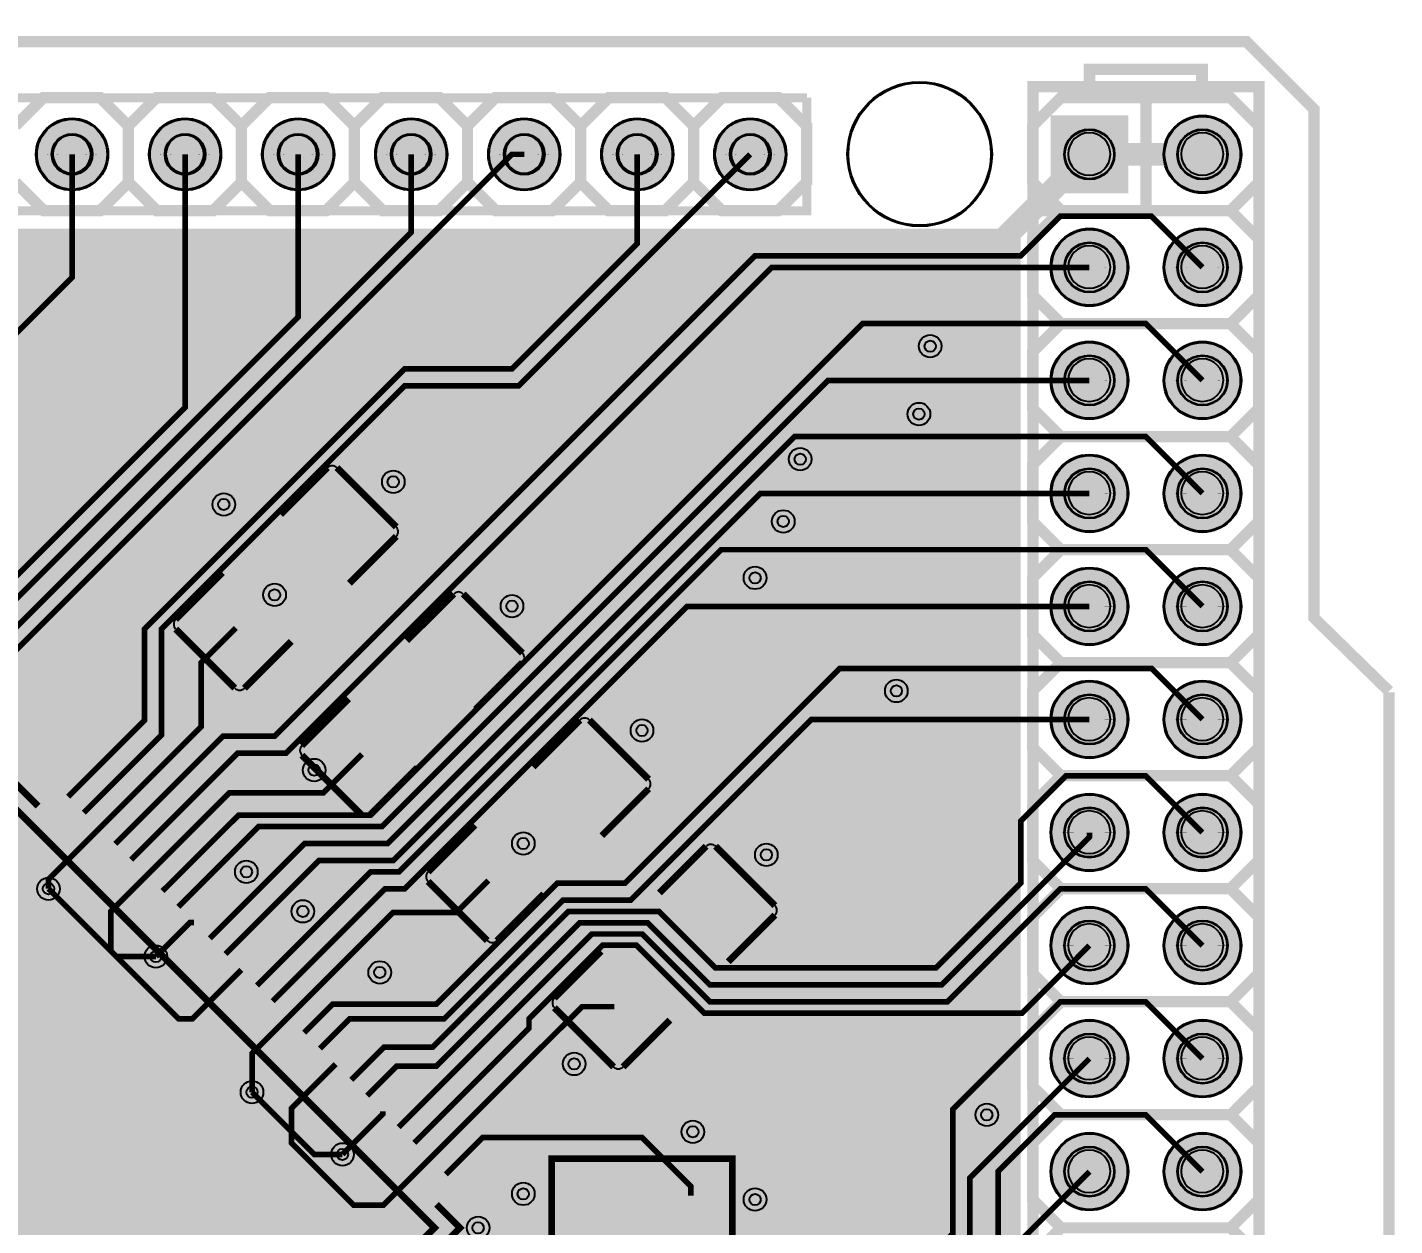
# Model space of a CAD drawing. Header units: millimetres. Extents: x -1 to 102, y -8 to 54.
# Drawn here: x 69.12 to 99.84, y 26.72 to 53.65 of the extents above; entities that cross this region are included whole.
import ezdxf

# ---------------------------------------------------------------- set-up
doc = ezdxf.new("R2010")
doc.units = ezdxf.units.MM
for name, color, linetype, true_color in [('BoardOutLine', 7, 'Continuous', 0xff00ff), ('BottomLayer', 7, 'Continuous', 0x0000ff), ('BottomSolderMaskLayer', 7, 'Continuous', 0xaa00ff), ('Document', 7, 'Continuous', 0xffffff), ('Hole', 7, 'Continuous', 0x222222), ('Multi-Layer', 7, 'Continuous', 0xc0c0c0), ('TopLayer', 7, 'Continuous', 0xff0000), ('TopPasteMaskLayer', 7, 'Continuous', 0x808080), ('TopSilkLayer', 7, 'Continuous', 0xffcc00), ('TopSolderMaskLayer', 7, 'Continuous', 0x800080)]:
    doc.layers.add(name, color=color, linetype=linetype, true_color=true_color)

msp = doc.modelspace()

# ---------------------------------------------------------------- hatches: boundary and pattern name
at = {"layer": 'BottomSilkLayer'}
msp.add_hatch(color=256, dxfattribs=at).paths.add_polyline_path([(42.443, 49.124), (91.443, 49.124), (91.443, 4.124), (42.443, 4.124), (42.443, 49.124)])
at = {"layer": 'BottomSolderMaskLayer'}
for points in [[(93.86, 51.669), (93.86, 49.918), (92.11, 49.918), (92.11, 51.669)], [(94.65, 50.794, 1), (96.401, 50.794, 1)], [(69.312, 50.794, 1), (70.938, 50.794, 1)], [(71.852, 50.794, 1), (73.478, 50.794, 1)], [(74.392, 50.794, 1), (76.018, 50.794, 1)], [(76.932, 50.794, 1), (78.558, 50.794, 1)], [(79.472, 50.794, 1), (81.098, 50.794, 1)], [(82.012, 50.794, 1), (83.638, 50.794, 1)], [(84.552, 50.794, 1), (86.178, 50.794, 1)], [(92.11, 48.254, 1), (93.861, 48.254, 1)], [(94.65, 48.254, 1), (96.401, 48.254, 1)], [(92.11, 45.714, 1), (93.861, 45.714, 1)], [(94.65, 45.714, 1), (96.401, 45.714, 1)], [(92.11, 43.174, 1), (93.861, 43.174, 1)], [(94.65, 43.174, 1), (96.401, 43.174, 1)], [(92.11, 40.634, 1), (93.861, 40.634, 1)], [(94.65, 40.634, 1), (96.401, 40.634, 1)], [(92.11, 38.094, 1), (93.861, 38.094, 1)], [(94.65, 38.094, 1), (96.401, 38.094, 1)], [(92.11, 35.554, 1), (93.861, 35.554, 1)], [(94.65, 35.554, 1), (96.401, 35.554, 1)], [(92.11, 33.014, 1), (93.861, 33.014, 1)], [(94.65, 33.014, 1), (96.401, 33.014, 1)], [(92.11, 30.474, 1), (93.861, 30.474, 1)], [(94.65, 30.474, 1), (96.401, 30.474, 1)], [(92.11, 27.934, 1), (93.861, 27.934, 1)], [(94.65, 27.934, 1), (96.401, 27.934, 1)]]:
    msp.add_hatch(color=256, dxfattribs=at).paths.add_polyline_path(points)
at = {"layer": 'Multi-Layer'}
for points in [[(93.835, 51.644), (93.835, 49.944), (92.135, 49.944), (92.135, 51.644)], [(94.675, 50.794, 1), (96.375, 50.794, 1)], [(69.338, 50.794, 1), (70.912, 50.794, 1)], [(71.878, 50.794, 1), (73.452, 50.794, 1)], [(74.418, 50.794, 1), (75.992, 50.794, 1)], [(76.958, 50.794, 1), (78.532, 50.794, 1)], [(79.498, 50.794, 1), (81.072, 50.794, 1)], [(82.038, 50.794, 1), (83.612, 50.794, 1)], [(84.578, 50.794, 1), (86.152, 50.794, 1)], [(92.135, 48.254, 1), (93.835, 48.254, 1)], [(94.675, 48.254, 1), (96.375, 48.254, 1)], [(92.135, 45.714, 1), (93.835, 45.714, 1)], [(94.675, 45.714, 1), (96.375, 45.714, 1)], [(92.135, 43.174, 1), (93.835, 43.174, 1)], [(94.675, 43.174, 1), (96.375, 43.174, 1)], [(92.135, 40.634, 1), (93.835, 40.634, 1)], [(94.675, 40.634, 1), (96.375, 40.634, 1)], [(92.135, 38.094, 1), (93.835, 38.094, 1)], [(94.675, 38.094, 1), (96.375, 38.094, 1)], [(92.135, 35.554, 1), (93.835, 35.554, 1)], [(94.675, 35.554, 1), (96.375, 35.554, 1)], [(92.135, 33.014, 1), (93.835, 33.014, 1)], [(94.675, 33.014, 1), (96.375, 33.014, 1)], [(92.135, 30.474, 1), (93.835, 30.474, 1)], [(94.675, 30.474, 1), (96.375, 30.474, 1)], [(92.135, 27.934, 1), (93.835, 27.934, 1)], [(94.675, 27.934, 1), (96.375, 27.934, 1)]]:
    msp.add_hatch(color=256, dxfattribs=at).paths.add_polyline_path(points)
at = {"layer": 'TopLayer'}
for points in [[(74.92, 42.487), (76.142, 41.265), (77.192, 42.315), (75.97, 43.537)], [(73.718, 41.285), (74.94, 40.063), (73.89, 39.013), (72.668, 40.235)], [(77.757, 39.651), (78.978, 38.429), (80.029, 39.479), (78.807, 40.701)], [(76.555, 38.449), (77.776, 37.227), (76.726, 36.177), (75.504, 37.399)], [(80.593, 36.814), (81.815, 35.592), (82.865, 36.643), (81.643, 37.864)], [(70.602, 36.725, -0.785398), (70.404, 36.923), (69.471, 35.99, -0.785398), (69.669, 35.792)], [(70.956, 36.372, -0.785398), (70.758, 36.57), (69.824, 35.636, -0.785398), (70.022, 35.438)], [(71.309, 36.018, -0.785398), (71.111, 36.216), (70.178, 35.283, -0.785398), (70.376, 35.085)], [(71.663, 35.664, -0.785398), (71.465, 35.862), (70.531, 34.929, -0.785398), (70.729, 34.731)], [(72.016, 35.311, -0.785398), (71.818, 35.509), (70.885, 34.575, -0.785398), (71.083, 34.377)], [(79.391, 35.612), (80.613, 34.39), (79.563, 33.34), (78.341, 34.562)], [(72.37, 34.957, -0.785398), (72.172, 35.155), (71.238, 34.222, -0.785398), (71.436, 34.024)], [(83.429, 33.978), (84.651, 32.756), (85.701, 33.806), (84.479, 35.028)], [(72.723, 34.604, -0.785398), (72.525, 34.802), (71.592, 33.869, -0.785398), (71.79, 33.671)], [(73.077, 34.25, -0.785398), (72.879, 34.448), (71.946, 33.515, -0.785398), (72.144, 33.317)], [(73.43, 33.897, -0.785398), (73.232, 34.095), (72.299, 33.161, -0.785398), (72.497, 32.963)], [(73.784, 33.543, -0.785398), (73.586, 33.741), (72.653, 32.808, -0.785398), (72.851, 32.61)], [(68.834, 33.388), (75.552, 26.67), (68.834, 19.953), (62.117, 26.67)], [(74.137, 33.19, -0.785398), (73.939, 33.388), (73.006, 32.454, -0.785398), (73.204, 32.256)], [(74.491, 32.836, -0.785398), (74.293, 33.034), (73.36, 32.1, -0.785398), (73.558, 31.902)], [(74.845, 32.483, -0.785398), (74.647, 32.681), (73.713, 31.747, -0.785398), (73.911, 31.549)], [(82.227, 32.776), (83.449, 31.554), (82.399, 30.504), (81.177, 31.726)], [(75.198, 32.129, -0.785398), (75, 32.327), (74.067, 31.394, -0.785398), (74.265, 31.196)], [(75.552, 31.775, -0.785398), (75.354, 31.973), (74.42, 31.04, -0.785398), (74.618, 30.842)], [(75.905, 31.422, -0.785398), (75.707, 31.62), (74.774, 30.686, -0.785398), (74.972, 30.488)], [(76.259, 31.068, -0.785398), (76.061, 31.266), (75.127, 30.333, -0.785398), (75.325, 30.135)], [(76.612, 30.715, -0.785398), (76.414, 30.913), (75.481, 29.979, -0.785398), (75.679, 29.781)], [(76.966, 30.361, -0.785398), (76.768, 30.559), (75.835, 29.626, -0.785398), (76.033, 29.428)], [(77.32, 30.008, -0.785398), (77.122, 30.206), (76.188, 29.272, -0.785398), (76.386, 29.074)], [(77.673, 29.654, -0.785398), (77.475, 29.852), (76.542, 28.919, -0.785398), (76.74, 28.721)], [(78.027, 29.3, -0.785398), (77.829, 29.498), (76.895, 28.565, -0.785398), (77.093, 28.367)], [(78.38, 28.947, -0.785398), (78.182, 29.145), (77.249, 28.211, -0.785398), (77.447, 28.013)], [(78.734, 28.593, -0.785398), (78.536, 28.791), (77.602, 27.858, -0.785398), (77.8, 27.66)], [(79.087, 28.24, -0.785398), (78.889, 28.438), (77.956, 27.505, -0.785398), (78.154, 27.307)], [(82.531, 27.993), (82.531, 26.793), (81.131, 26.793), (81.131, 27.993)], [(83.331, 27.993), (83.331, 26.793), (84.731, 26.793), (84.731, 27.993)]]:
    msp.add_hatch(color=256, dxfattribs=at).paths.add_polyline_path(points)
at = {"layer": 'TopPasteMaskLayer'}
for points in [[(74.991, 42.416), (75.253, 42.155), (75.394, 42.155), (75.61, 42.37), (75.751, 42.37), (76.025, 42.096), (76.025, 41.955), (75.81, 41.739), (75.81, 41.598), (76.071, 41.336), (76.213, 41.336), (77.121, 42.245), (77.121, 42.386), (76.041, 43.466), (75.9, 43.466), (74.991, 42.558)], [(73.789, 41.214), (74.051, 40.952), (74.051, 40.811), (73.835, 40.595), (73.835, 40.454), (74.109, 40.18), (74.25, 40.18), (74.466, 40.396), (74.608, 40.396), (74.869, 40.134), (74.869, 39.992), (73.961, 39.084), (73.819, 39.084), (72.739, 40.164), (72.739, 40.306), (73.647, 41.214)], [(77.827, 39.58), (78.089, 39.318), (78.231, 39.318), (78.446, 39.534), (78.588, 39.534), (78.862, 39.26), (78.862, 39.118), (78.646, 38.903), (78.646, 38.761), (78.908, 38.5), (79.049, 38.5), (79.958, 39.408), (79.958, 39.55), (78.877, 40.63), (78.736, 40.63), (77.827, 39.721)], [(76.625, 38.378), (76.887, 38.116), (76.887, 37.975), (76.671, 37.759), (76.671, 37.618), (76.945, 37.344), (77.087, 37.344), (77.302, 37.559), (77.444, 37.559), (77.706, 37.297), (77.706, 37.156), (76.797, 36.247), (76.656, 36.247), (75.575, 37.328), (75.575, 37.469), (76.484, 38.378)], [(80.664, 36.744), (80.925, 36.482), (81.067, 36.482), (81.282, 36.697), (81.424, 36.697), (81.698, 36.423), (81.698, 36.282), (81.482, 36.066), (81.482, 35.925), (81.744, 35.663), (81.885, 35.663), (82.794, 36.572), (82.794, 36.713), (81.714, 37.794), (81.572, 37.794), (80.664, 36.885)], [(70.602, 36.725, -0.785398), (70.404, 36.923), (69.471, 35.99, -0.785398), (69.669, 35.792)], [(70.956, 36.372, -0.785398), (70.758, 36.57), (69.824, 35.636, -0.785398), (70.022, 35.438)], [(71.309, 36.018, -0.785398), (71.111, 36.216), (70.178, 35.283, -0.785398), (70.376, 35.085)], [(71.663, 35.664, -0.785398), (71.465, 35.862), (70.531, 34.929, -0.785398), (70.729, 34.731)], [(72.016, 35.311, -0.785398), (71.818, 35.509), (70.885, 34.575, -0.785398), (71.083, 34.377)], [(79.461, 35.542), (79.723, 35.28), (79.723, 35.138), (79.508, 34.923), (79.508, 34.781), (79.782, 34.507), (79.923, 34.507), (80.139, 34.723), (80.28, 34.723), (80.542, 34.461), (80.542, 34.32), (79.633, 33.411), (79.492, 33.411), (78.411, 34.492), (78.411, 34.633), (79.32, 35.542)], [(72.37, 34.957, -0.785398), (72.172, 35.155), (71.238, 34.222, -0.785398), (71.436, 34.024)], [(72.723, 34.604, -0.785398), (72.525, 34.802), (71.592, 33.869, -0.785398), (71.79, 33.671)], [(83.5, 33.907), (83.762, 33.646), (83.903, 33.646), (84.119, 33.861), (84.26, 33.861), (84.534, 33.587), (84.534, 33.446), (84.319, 33.23), (84.319, 33.089), (84.58, 32.827), (84.722, 32.827), (85.631, 33.736), (85.631, 33.877), (84.55, 34.957), (84.409, 34.957), (83.5, 34.049)], [(73.077, 34.25, -0.785398), (72.879, 34.448), (71.946, 33.515, -0.785398), (72.144, 33.317)], [(73.43, 33.897, -0.785398), (73.232, 34.095), (72.299, 33.161, -0.785398), (72.497, 32.963)], [(73.784, 33.543, -0.785398), (73.586, 33.741), (72.653, 32.808, -0.785398), (72.851, 32.61)], [(68.834, 33.388), (75.552, 26.67), (68.834, 19.953), (62.117, 26.67)], [(74.137, 33.19, -0.785398), (73.939, 33.388), (73.006, 32.454, -0.785398), (73.204, 32.256)], [(74.491, 32.836, -0.785398), (74.293, 33.034), (73.36, 32.1, -0.785398), (73.558, 31.902)], [(74.845, 32.483, -0.785398), (74.647, 32.681), (73.713, 31.747, -0.785398), (73.911, 31.549)], [(82.298, 32.705), (82.56, 32.443), (82.56, 32.302), (82.344, 32.086), (82.344, 31.945), (82.618, 31.671), (82.76, 31.671), (82.975, 31.887), (83.117, 31.887), (83.378, 31.625), (83.378, 31.483), (82.47, 30.575), (82.328, 30.575), (81.248, 31.655), (81.248, 31.797), (82.156, 32.705)], [(75.198, 32.129, -0.785398), (75, 32.327), (74.067, 31.394, -0.785398), (74.265, 31.196)], [(75.552, 31.775, -0.785398), (75.354, 31.973), (74.42, 31.04, -0.785398), (74.618, 30.842)], [(75.905, 31.422, -0.785398), (75.707, 31.62), (74.774, 30.686, -0.785398), (74.972, 30.488)], [(76.259, 31.068, -0.785398), (76.061, 31.266), (75.127, 30.333, -0.785398), (75.325, 30.135)], [(76.612, 30.715, -0.785398), (76.414, 30.913), (75.481, 29.979, -0.785398), (75.679, 29.781)], [(76.966, 30.361, -0.785398), (76.768, 30.559), (75.835, 29.626, -0.785398), (76.033, 29.428)], [(77.32, 30.008, -0.785398), (77.122, 30.206), (76.188, 29.272, -0.785398), (76.386, 29.074)], [(77.673, 29.654, -0.785398), (77.475, 29.852), (76.542, 28.919, -0.785398), (76.74, 28.721)], [(78.027, 29.3, -0.785398), (77.829, 29.498), (76.895, 28.565, -0.785398), (77.093, 28.367)], [(78.38, 28.947, -0.785398), (78.182, 29.145), (77.249, 28.211, -0.785398), (77.447, 28.013)], [(78.734, 28.593, -0.785398), (78.536, 28.791), (77.602, 27.858, -0.785398), (77.8, 27.66)], [(79.087, 28.24, -0.785398), (78.889, 28.438), (77.956, 27.505, -0.785398), (78.154, 27.307)], [(82.531, 27.993), (82.531, 26.793), (81.131, 26.793), (81.131, 27.993)], [(83.331, 27.993), (83.331, 26.793), (84.731, 26.793), (84.731, 27.993)]]:
    msp.add_hatch(color=256, dxfattribs=at).paths.add_polyline_path(points)
at = {"layer": 'TopSolderMaskLayer'}
for points in [[(93.86, 51.669), (93.86, 49.918), (92.11, 49.918), (92.11, 51.669)], [(94.65, 50.794, 1), (96.401, 50.794, 1)], [(69.312, 50.794, 1), (70.938, 50.794, 1)], [(71.852, 50.794, 1), (73.478, 50.794, 1)], [(74.392, 50.794, 1), (76.018, 50.794, 1)], [(76.932, 50.794, 1), (78.558, 50.794, 1)], [(79.472, 50.794, 1), (81.098, 50.794, 1)], [(82.012, 50.794, 1), (83.638, 50.794, 1)], [(84.552, 50.794, 1), (86.178, 50.794, 1)], [(92.11, 48.254, 1), (93.861, 48.254, 1)], [(94.65, 48.254, 1), (96.401, 48.254, 1)], [(92.11, 45.714, 1), (93.861, 45.714, 1)], [(94.65, 45.714, 1), (96.401, 45.714, 1)], [(92.11, 43.174, 1), (93.861, 43.174, 1)], [(94.65, 43.174, 1), (96.401, 43.174, 1)], [(74.881, 42.49), (76.145, 41.232), (77.231, 42.313), (75.967, 43.571)], [(92.11, 40.634, 1), (93.861, 40.634, 1)], [(94.65, 40.634, 1), (96.401, 40.634, 1)], [(73.715, 41.318), (74.979, 40.061), (73.893, 38.98), (72.629, 40.237)], [(77.718, 39.653), (78.981, 38.395), (80.067, 39.476), (78.804, 40.734)], [(92.11, 38.094, 1), (93.861, 38.094, 1)], [(94.65, 38.094, 1), (96.401, 38.094, 1)], [(76.552, 38.482), (77.815, 37.224), (76.729, 36.143), (75.466, 37.401)], [(80.554, 36.817), (81.818, 35.559), (82.904, 36.64), (81.64, 37.898)], [(70.705, 36.722, -0.785398), (70.471, 36.956), (69.368, 35.993, -0.785398), (69.602, 35.759)], [(71.058, 36.368, -0.785398), (70.824, 36.602), (69.722, 35.639, -0.785398), (69.956, 35.405)], [(92.11, 35.554, 1), (93.861, 35.554, 1)], [(94.65, 35.554, 1), (96.401, 35.554, 1)], [(71.412, 36.015, -0.785398), (71.178, 36.249), (70.075, 35.286, -0.785398), (70.309, 35.052)], [(71.765, 35.661, -0.785398), (71.531, 35.895), (70.429, 34.932, -0.785398), (70.663, 34.698)], [(79.388, 35.646), (80.651, 34.388), (79.565, 33.307), (78.302, 34.565)], [(72.119, 35.308, -0.785398), (71.885, 35.542), (70.782, 34.579, -0.785398), (71.016, 34.345)], [(72.472, 34.954, -0.785398), (72.239, 35.188), (71.136, 34.225, -0.785398), (71.37, 33.991)], [(83.39, 33.981), (84.654, 32.723), (85.74, 33.804), (84.476, 35.062)], [(72.826, 34.601, -0.785398), (72.592, 34.835), (71.489, 33.872, -0.785398), (71.723, 33.638)], [(73.18, 34.247, -0.785398), (72.946, 34.481), (71.843, 33.518, -0.785398), (72.077, 33.284)], [(73.533, 33.894, -0.785398), (73.299, 34.128), (72.196, 33.165, -0.785398), (72.43, 32.931)], [(92.11, 33.014, 1), (93.861, 33.014, 1)], [(94.65, 33.014, 1), (96.401, 33.014, 1)], [(73.887, 33.54, -0.785398), (73.653, 33.774), (72.55, 32.811, -0.785398), (72.784, 32.577)], [(68.834, 33.424), (75.588, 26.67), (68.834, 19.917), (62.081, 26.67)], [(74.24, 33.187, -0.785398), (74.006, 33.42), (72.903, 32.457, -0.785398), (73.137, 32.224)], [(74.594, 32.833, -0.785398), (74.36, 33.067), (73.257, 32.104, -0.785398), (73.491, 31.87)], [(74.947, 32.479, -0.785398), (74.713, 32.713), (73.611, 31.75, -0.785398), (73.845, 31.516)], [(82.224, 32.809), (83.488, 31.552), (82.402, 30.471), (81.138, 31.728)], [(75.301, 32.126, -0.785398), (75.067, 32.36), (73.964, 31.397, -0.785398), (74.198, 31.163)], [(75.654, 31.772, -0.785398), (75.42, 32.006), (74.318, 31.043, -0.785398), (74.552, 30.809)], [(76.008, 31.419, -0.785398), (75.774, 31.653), (74.671, 30.69, -0.785398), (74.905, 30.456)], [(92.11, 30.474, 1), (93.861, 30.474, 1)], [(94.65, 30.474, 1), (96.401, 30.474, 1)], [(76.361, 31.065, -0.785398), (76.128, 31.299), (75.025, 30.336, -0.785398), (75.259, 30.102)], [(76.715, 30.712, -0.785398), (76.481, 30.945), (75.378, 29.982, -0.785398), (75.612, 29.749)], [(77.069, 30.358, -0.785398), (76.835, 30.592), (75.732, 29.629, -0.785398), (75.966, 29.395)], [(77.422, 30.004, -0.785398), (77.188, 30.238), (76.086, 29.275, -0.785398), (76.319, 29.041)], [(77.776, 29.651, -0.785398), (77.542, 29.885), (76.439, 28.922, -0.785398), (76.673, 28.688)], [(78.129, 29.297, -0.785398), (77.895, 29.531), (76.793, 28.568, -0.785398), (77.027, 28.334)], [(78.483, 28.944, -0.785398), (78.249, 29.178), (77.146, 28.215, -0.785398), (77.38, 27.981)], [(78.836, 28.59, -0.785398), (78.603, 28.824), (77.5, 27.861, -0.785398), (77.734, 27.627)], [(92.11, 27.934, 1), (93.861, 27.934, 1)], [(94.65, 27.934, 1), (96.401, 27.934, 1)], [(79.19, 28.237, -0.785398), (78.956, 28.471), (77.853, 27.508, -0.785398), (78.087, 27.274)], [(82.557, 28.019), (82.557, 26.768), (81.106, 26.768), (81.106, 28.019)], [(83.306, 28.019), (83.306, 26.768), (84.757, 26.768), (84.757, 28.019)]]:
    msp.add_hatch(color=256, dxfattribs=at).paths.add_polyline_path(points)

# ---------------------------------------------------------------- linework, layer by layer
at = {"layer": 'BoardOutLine', "const_width": 0.254}
for points in [[(-0.026, 53.327), (96.51, 53.327), (98.034, 51.803), (98.034, 40.373), (99.716, 38.729)], [(99.716, 37.713), (99.716, 38.703)], [(99.716, 37.713), (99.716, 4.947)]]:
    msp.add_lwpolyline(points, dxfattribs=at)
at = {"layer": 'BoardOutLine'}
msp.add_circle((89.17, 50.8), 1.626, dxfattribs=at)
at = {"layer": 'BottomLayer'}
for points, const_width in [([(92.985, 50.794), (92.958, 50.794), (89.662, 47.498), (54.991, 47.498), (53.213, 45.72), (53.213, 24.765)], 0.508), ([(57.277, 18.034), (57.346, 18.034), (57.883, 18.571), (65.025, 11.429), (72.645, 11.429), (83.567, 22.351), (86.488, 22.351), (88.012, 23.875), (88.012, 28.32), (85.472, 30.86), (83.567, 30.86), (72.772, 41.655), (64.771, 41.655), (53.975, 30.859), (53.975, 30.353)], 0.508), ([(55.88, 30.353), (55.753, 30.353), (55.372, 30.734), (65.532, 40.894), (72.263, 40.894), (83.185, 29.972), (85.09, 29.972), (87.122, 27.94), (87.122, 24.13), (86.233, 23.241), (83.185, 23.241), (72.263, 12.319), (65.659, 12.319), (54.483, 23.495), (54.483, 26.035), (53.975, 26.543)], 0.508), ([(74.676, 40.894), (74.676, 40.208), (74.447, 39.979)], 0.508), ([(75.565, 36.957), (75.565, 37.031), (75.846, 37.312)], 0.508), ([(80.264, 35.306), (80.264, 35.159), (79.766, 34.661)], 0.508), ([(72.009, 32.766), (71.12, 32.766), (69.596, 34.29)], 0.127), ([(81.407, 30.353), (81.572, 30.353), (82.188, 30.969)], 0.508), ([(76.2, 28.321), (75.565, 28.321), (74.168, 29.718)], 0.127)]:
    msp.add_lwpolyline(points, dxfattribs=dict(at, const_width=const_width))
at = {"layer": 'BottomSolderMaskLayer'}
for centre, radius in [((95.525, 50.794), 0.875), ((70.125, 50.794), 0.813), ((72.665, 50.794), 0.813), ((75.205, 50.794), 0.813), ((77.745, 50.794), 0.813), ((80.285, 50.794), 0.813), ((82.825, 50.794), 0.813), ((85.365, 50.794), 0.813), ((92.985, 50.794), 0.566), ((95.525, 50.794), 0.566), ((70.125, 50.794), 0.459), ((72.665, 50.794), 0.459), ((75.205, 50.794), 0.459), ((77.745, 50.794), 0.459), ((80.285, 50.794), 0.459), ((82.825, 50.794), 0.459), ((85.365, 50.794), 0.459), ((92.985, 48.254), 0.875), ((95.525, 48.254), 0.875), ((92.985, 48.254), 0.566), ((95.525, 48.254), 0.566), ((92.985, 45.714), 0.875), ((95.525, 45.714), 0.875), ((92.985, 45.714), 0.566), ((95.525, 45.714), 0.566), ((92.985, 43.174), 0.875), ((95.525, 43.174), 0.875), ((92.985, 43.174), 0.566), ((95.525, 43.174), 0.566), ((92.985, 40.634), 0.875), ((95.525, 40.634), 0.875), ((92.985, 40.634), 0.566), ((95.525, 40.634), 0.566), ((92.985, 38.094), 0.875), ((95.525, 38.094), 0.875), ((92.985, 38.094), 0.566), ((95.525, 38.094), 0.566), ((92.985, 35.554), 0.875), ((95.525, 35.554), 0.875), ((92.985, 35.554), 0.566), ((95.525, 35.554), 0.566), ((92.985, 33.014), 0.875), ((95.525, 33.014), 0.875), ((92.985, 33.014), 0.566), ((95.525, 33.014), 0.566), ((92.985, 30.474), 0.875), ((95.525, 30.474), 0.875), ((92.985, 30.474), 0.566), ((95.525, 30.474), 0.566), ((92.985, 27.934), 0.875), ((95.525, 27.934), 0.875), ((92.985, 27.934), 0.566), ((95.525, 27.934), 0.566)]:
    msp.add_circle(centre, radius, dxfattribs=at)
at = {"layer": 'Document', "const_width": 0.254}
for points in [[(92.98, 52.07), (92.98, 52.705), (95.52, 52.705), (95.52, 52.07)], [(71.39, 51.435), (72.025, 52.07), (73.295, 52.07), (73.93, 51.435), (74.565, 52.07), (75.835, 52.07), (76.47, 51.435), (77.105, 52.07), (78.375, 52.07), (79.01, 51.435), (79.645, 52.07), (80.915, 52.07), (81.55, 51.435), (82.185, 52.07), (83.455, 52.07), (84.09, 51.435), (84.725, 52.07), (85.995, 52.07), (86.63, 51.435), (86.63, 50.165), (85.995, 49.53), (84.725, 49.53), (84.09, 50.165), (83.455, 49.53), (82.185, 49.53), (81.55, 50.165), (80.915, 49.53), (79.645, 49.53), (79.01, 50.165), (78.375, 49.53), (77.105, 49.53), (76.47, 50.165), (75.835, 49.53), (74.565, 49.53), (73.93, 50.165), (73.295, 49.53), (72.025, 49.53), (71.39, 50.165), (70.755, 49.53), (69.485, 49.53), (68.85, 50.165)], [(68.85, 51.435), (69.485, 52.07), (70.755, 52.07), (71.39, 51.435), (71.39, 50.165)], [(96.79, 28.575), (96.155, 29.21), (96.79, 29.845), (96.79, 31.115), (96.155, 31.75), (96.79, 32.385), (96.79, 33.655), (96.155, 34.29), (96.79, 34.925), (96.79, 36.195), (96.155, 36.83), (96.79, 37.465), (96.79, 38.735), (96.155, 39.37), (96.79, 40.005), (96.79, 41.275), (96.155, 41.91), (96.79, 42.545), (96.79, 43.815), (96.155, 44.45), (96.79, 45.085), (96.79, 46.355), (96.155, 46.99), (96.79, 47.625), (96.79, 48.895), (96.155, 49.53), (96.79, 50.165), (96.79, 51.435), (96.155, 52.07), (92.345, 52.07), (91.71, 51.435), (91.71, 50.165), (92.345, 49.53), (91.71, 48.895), (91.71, 47.625), (92.345, 46.99), (91.71, 46.355), (91.71, 45.085), (92.345, 44.45), (91.71, 43.815), (91.71, 42.545), (92.345, 41.91), (91.71, 41.275), (91.71, 40.005), (92.345, 39.37), (91.71, 38.735), (91.71, 37.465), (92.345, 36.83), (91.71, 36.195)], [(73.93, 50.165), (73.93, 51.435)], [(76.47, 50.165), (76.47, 51.435)], [(79.01, 50.165), (79.01, 51.435)], [(81.55, 50.165), (81.55, 51.435)], [(84.09, 50.165), (84.09, 51.435)], [(96.155, 49.53), (92.345, 49.53)], [(96.155, 46.99), (92.345, 46.99)], [(96.155, 44.45), (92.345, 44.45)], [(96.155, 41.91), (92.345, 41.91)], [(96.155, 39.37), (92.345, 39.37)], [(96.155, 36.83), (92.345, 36.83)], [(91.71, 36.195), (91.71, 34.925), (92.345, 34.29), (91.71, 33.655), (91.71, 32.385), (92.345, 31.75), (91.71, 31.115), (91.71, 29.845), (92.345, 29.21), (91.71, 28.575)], [(96.155, 34.29), (92.345, 34.29)], [(96.155, 31.75), (92.345, 31.75)], [(96.155, 29.21), (92.345, 29.21)], [(91.71, 28.575), (91.71, 27.305), (92.345, 26.67), (91.71, 26.035), (91.71, 24.765), (92.345, 24.13), (91.71, 23.495), (91.71, 22.225), (92.345, 21.59), (91.71, 20.955)], [(96.79, 20.955), (96.155, 21.59), (96.79, 22.225), (96.79, 23.495), (96.155, 24.13), (96.79, 24.765), (96.79, 26.035), (96.155, 26.67), (96.79, 27.305), (96.79, 28.575)], [(96.155, 26.67), (92.345, 26.67)]]:
    msp.add_lwpolyline(points, dxfattribs=at)
for points in [[(69.687, 50.797), (69.687, 50.803), (69.687, 50.797)], [(69.687, 50.797), (69.687, 50.803), (69.687, 50.797)], [(69.695, 50.798), (69.695, 50.803), (69.695, 50.798)], [(70.545, 50.798), (70.545, 50.803), (70.545, 50.798)], [(70.552, 50.797), (70.552, 50.803), (70.552, 50.797)], [(70.552, 50.797), (70.552, 50.803), (70.552, 50.797)], [(72.227, 50.797), (72.227, 50.803), (72.227, 50.797)], [(72.227, 50.797), (72.227, 50.803), (72.227, 50.797)], [(72.235, 50.798), (72.235, 50.803), (72.235, 50.798)], [(73.085, 50.798), (73.085, 50.803), (73.085, 50.798)], [(73.092, 50.797), (73.092, 50.803), (73.092, 50.797)], [(73.092, 50.797), (73.092, 50.803), (73.092, 50.797)], [(74.767, 50.797), (74.767, 50.803), (74.767, 50.797)], [(74.767, 50.797), (74.767, 50.803), (74.767, 50.797)], [(74.775, 50.798), (74.775, 50.803), (74.775, 50.798)], [(75.625, 50.798), (75.625, 50.803), (75.625, 50.798)], [(75.632, 50.797), (75.632, 50.803), (75.632, 50.797)], [(75.632, 50.797), (75.632, 50.803), (75.632, 50.797)], [(77.307, 50.797), (77.307, 50.803), (77.307, 50.797)], [(77.307, 50.797), (77.307, 50.803), (77.307, 50.797)], [(77.315, 50.798), (77.315, 50.803), (77.315, 50.798)], [(78.165, 50.798), (78.165, 50.803), (78.165, 50.798)], [(78.172, 50.797), (78.172, 50.803), (78.172, 50.797)], [(78.172, 50.797), (78.172, 50.803), (78.172, 50.797)], [(79.847, 50.797), (79.847, 50.803), (79.847, 50.797)], [(79.847, 50.797), (79.847, 50.803), (79.847, 50.797)], [(79.855, 50.798), (79.855, 50.803), (79.855, 50.798)], [(80.705, 50.798), (80.705, 50.803), (80.705, 50.798)], [(80.712, 50.797), (80.712, 50.803), (80.712, 50.797)], [(80.712, 50.797), (80.712, 50.803), (80.712, 50.797)], [(82.387, 50.797), (82.387, 50.803), (82.387, 50.797)], [(82.387, 50.797), (82.387, 50.803), (82.387, 50.797)], [(82.395, 50.798), (82.395, 50.803), (82.395, 50.798)], [(83.245, 50.798), (83.245, 50.803), (83.245, 50.798)], [(83.253, 50.797), (83.253, 50.803), (83.253, 50.797)], [(83.253, 50.797), (83.253, 50.803), (83.253, 50.797)], [(84.927, 50.797), (84.927, 50.803), (84.927, 50.797)], [(84.927, 50.797), (84.927, 50.803), (84.927, 50.797)], [(84.935, 50.798), (84.935, 50.803), (84.935, 50.798)], [(85.785, 50.798), (85.785, 50.803), (85.785, 50.798)], [(85.793, 50.797), (85.793, 50.803), (85.793, 50.797)], [(85.793, 50.797), (85.793, 50.803), (85.793, 50.797)], [(92.505, 50.798), (92.505, 50.803), (92.505, 50.798)], [(93.455, 50.798), (93.455, 50.803), (93.455, 50.798)], [(95.045, 50.798), (95.045, 50.803), (95.045, 50.798)], [(95.995, 50.798), (95.995, 50.803), (95.995, 50.798)], [(92.505, 48.258), (92.505, 48.263), (92.505, 48.258)], [(93.455, 48.258), (93.455, 48.263), (93.455, 48.258)], [(95.045, 48.258), (95.045, 48.263), (95.045, 48.258)], [(95.995, 48.258), (95.995, 48.263), (95.995, 48.258)], [(92.505, 45.718), (92.505, 45.723), (92.505, 45.718)], [(93.455, 45.718), (93.455, 45.723), (93.455, 45.718)], [(95.045, 45.718), (95.045, 45.723), (95.045, 45.718)], [(95.995, 45.718), (95.995, 45.723), (95.995, 45.718)], [(92.505, 43.178), (92.505, 43.183), (92.505, 43.178)], [(93.455, 43.178), (93.455, 43.183), (93.455, 43.178)], [(95.045, 43.178), (95.045, 43.183), (95.045, 43.178)], [(95.995, 43.178), (95.995, 43.183), (95.995, 43.178)], [(92.505, 40.638), (92.505, 40.643), (92.505, 40.638)], [(93.455, 40.638), (93.455, 40.643), (93.455, 40.638)], [(95.045, 40.638), (95.045, 40.643), (95.045, 40.638)], [(95.995, 40.638), (95.995, 40.643), (95.995, 40.638)], [(92.505, 38.098), (92.505, 38.103), (92.505, 38.098)], [(93.455, 38.098), (93.455, 38.103), (93.455, 38.098)], [(95.045, 38.098), (95.045, 38.103), (95.045, 38.098)], [(95.995, 38.098), (95.995, 38.103), (95.995, 38.098)], [(92.505, 35.558), (92.505, 35.563), (92.505, 35.558)], [(93.455, 35.558), (93.455, 35.563), (93.455, 35.558)], [(95.045, 35.558), (95.045, 35.563), (95.045, 35.558)], [(95.995, 35.558), (95.995, 35.563), (95.995, 35.558)], [(92.505, 33.018), (92.505, 33.023), (92.505, 33.018)], [(93.455, 33.018), (93.455, 33.023), (93.455, 33.018)], [(95.045, 33.018), (95.045, 33.023), (95.045, 33.018)], [(95.995, 33.018), (95.995, 33.023), (95.995, 33.018)], [(92.505, 30.478), (92.505, 30.483), (92.505, 30.478)], [(93.455, 30.478), (93.455, 30.483), (93.455, 30.478)], [(95.045, 30.478), (95.045, 30.483), (95.045, 30.478)], [(95.995, 30.478), (95.995, 30.483), (95.995, 30.478)], [(92.505, 27.938), (92.505, 27.943), (92.505, 27.938)], [(93.455, 27.938), (93.455, 27.943), (93.455, 27.938)], [(95.045, 27.938), (95.045, 27.943), (95.045, 27.938)], [(95.995, 27.938), (95.995, 27.943), (95.995, 27.938)]]:
    msp.add_lwpolyline(points, close=True, dxfattribs=at)
at = {"layer": 'Document'}
msp.add_circle((89.17, 50.8), 1.6, dxfattribs=at)
for centre, radius, start, end in [((70.12, 50.803), 0.433, 360, 180), ((70.12, 50.803), 0.433, 360, 180), ((70.12, 50.803), 0.425, 360, 180), ((72.66, 50.803), 0.433, 360, 180), ((72.66, 50.803), 0.433, 360, 180), ((72.66, 50.803), 0.425, 360, 180), ((75.2, 50.803), 0.433, 360, 180), ((75.2, 50.803), 0.433, 360, 180), ((75.2, 50.803), 0.425, 360, 180), ((77.74, 50.803), 0.433, 360, 180), ((77.74, 50.803), 0.433, 360, 180), ((77.74, 50.803), 0.425, 360, 180), ((80.28, 50.803), 0.433, 360, 180), ((80.28, 50.803), 0.433, 360, 180), ((80.28, 50.803), 0.425, 360, 180), ((82.82, 50.803), 0.433, 360, 180), ((82.82, 50.803), 0.433, 360, 180), ((82.82, 50.803), 0.425, 360, 180), ((85.36, 50.803), 0.433, 360, 180), ((85.36, 50.803), 0.433, 360, 180), ((85.36, 50.803), 0.425, 360, 180), ((92.98, 50.803), 0.475, 0, 180), ((95.52, 50.803), 0.475, 0, 180), ((70.12, 50.797), 0.433, 180, 0), ((70.12, 50.797), 0.433, 180, 0), ((70.12, 50.798), 0.425, 180, 0), ((72.66, 50.797), 0.433, 180, 0), ((72.66, 50.797), 0.433, 180, 0), ((72.66, 50.798), 0.425, 180, 0), ((75.2, 50.797), 0.433, 180, 0), ((75.2, 50.797), 0.433, 180, 0), ((75.2, 50.798), 0.425, 180, 0), ((77.74, 50.797), 0.433, 180, 0), ((77.74, 50.797), 0.433, 180, 0), ((77.74, 50.798), 0.425, 180, 0), ((80.28, 50.797), 0.433, 180, 0), ((80.28, 50.797), 0.433, 180, 0), ((80.28, 50.798), 0.425, 180, 0), ((82.82, 50.797), 0.433, 180, 0), ((82.82, 50.797), 0.433, 180, 0), ((82.82, 50.798), 0.425, 180, 0), ((85.36, 50.797), 0.433, 180, 0), ((85.36, 50.797), 0.433, 180, 0), ((85.36, 50.798), 0.425, 180, 0), ((92.98, 50.798), 0.475, 180, 0), ((95.52, 50.798), 0.475, 180, 0), ((92.98, 48.263), 0.475, 0, 180), ((95.52, 48.263), 0.475, 0, 180), ((92.98, 48.258), 0.475, 180, 0), ((95.52, 48.258), 0.475, 180, 0), ((92.98, 45.723), 0.475, 0, 180), ((95.52, 45.723), 0.475, 0, 180), ((92.98, 45.718), 0.475, 180, 0), ((95.52, 45.718), 0.475, 180, 0), ((92.98, 43.183), 0.475, 0, 180), ((95.52, 43.183), 0.475, 0, 180), ((92.98, 43.178), 0.475, 180, 0), ((95.52, 43.178), 0.475, 180, 0), ((92.98, 40.643), 0.475, 0, 180), ((95.52, 40.643), 0.475, 0, 180), ((92.98, 40.638), 0.475, 180, 0), ((95.52, 40.638), 0.475, 180, 0), ((92.98, 38.103), 0.475, 0, 180), ((95.52, 38.103), 0.475, 0, 180), ((92.98, 38.098), 0.475, 180, 0), ((95.52, 38.098), 0.475, 180, 0), ((92.98, 35.563), 0.475, 0, 180), ((95.52, 35.563), 0.475, 0, 180), ((92.98, 35.558), 0.475, 180, 0), ((95.52, 35.558), 0.475, 180, 0), ((92.98, 33.023), 0.475, 0, 180), ((95.52, 33.023), 0.475, 0, 180), ((92.98, 33.018), 0.475, 180, 0), ((95.52, 33.018), 0.475, 180, 0), ((92.98, 30.483), 0.475, 0, 180), ((95.52, 30.483), 0.475, 0, 180), ((92.98, 30.478), 0.475, 180, 0), ((95.52, 30.478), 0.475, 180, 0), ((92.98, 27.943), 0.475, 0, 180), ((95.52, 27.943), 0.475, 0, 180), ((92.98, 27.938), 0.475, 180, 0), ((95.52, 27.938), 0.475, 180, 0)]:
    msp.add_arc(centre, radius, start, end, dxfattribs=at)
at = {"layer": 'Hole'}
for centre in [(89.408, 46.482), (89.154, 44.958), (86.487, 43.942), (77.343, 43.434), (73.533, 42.926), (86.106, 42.545), (85.471, 41.275), (74.676, 40.894), (80.01, 40.64), (88.646, 38.735), (82.931, 37.846), (75.565, 36.957), (80.264, 35.306), (85.725, 35.052), (74.041, 34.671), (69.596, 34.29), (75.311, 33.782), (72.009, 32.766), (77.038, 32.41), (81.407, 30.353), (74.168, 29.718), (90.678, 29.21), (84.074, 28.829), (76.2, 28.321), (80.264, 27.432), (85.471, 27.305), (79.248, 26.67)]:
    msp.add_circle(centre, 0.127, dxfattribs=at)
at = {"layer": 'Multi-Layer'}
for centre, radius in [((95.525, 50.794), 0.85), ((70.125, 50.794), 0.787), ((72.665, 50.794), 0.787), ((75.205, 50.794), 0.787), ((77.745, 50.794), 0.787), ((80.285, 50.794), 0.787), ((82.825, 50.794), 0.787), ((85.365, 50.794), 0.787), ((92.985, 50.794), 0.55), ((95.525, 50.794), 0.55), ((70.125, 50.794), 0.445), ((72.665, 50.794), 0.445), ((75.205, 50.794), 0.445), ((77.745, 50.794), 0.445), ((80.285, 50.794), 0.445), ((82.825, 50.794), 0.445), ((85.365, 50.794), 0.445), ((92.985, 48.254), 0.85), ((95.525, 48.254), 0.85), ((92.985, 48.254), 0.55), ((95.525, 48.254), 0.55), ((89.408, 46.482), 0.254), ((92.985, 45.714), 0.85), ((95.525, 45.714), 0.85), ((92.985, 45.714), 0.55), ((95.525, 45.714), 0.55), ((89.154, 44.958), 0.254), ((86.487, 43.942), 0.254), ((92.985, 43.174), 0.85), ((95.525, 43.174), 0.85), ((77.343, 43.434), 0.254), ((92.985, 43.174), 0.55), ((95.525, 43.174), 0.55), ((73.533, 42.926), 0.254), ((86.106, 42.545), 0.254), ((85.471, 41.275), 0.254), ((92.985, 40.634), 0.85), ((95.525, 40.634), 0.85), ((92.985, 40.634), 0.55), ((95.525, 40.634), 0.55), ((74.676, 40.894), 0.254), ((80.01, 40.64), 0.254), ((88.646, 38.735), 0.254), ((92.985, 38.094), 0.85), ((95.525, 38.094), 0.85), ((92.985, 38.094), 0.55), ((95.525, 38.094), 0.55), ((82.931, 37.846), 0.254), ((75.565, 36.957), 0.254), ((92.985, 35.554), 0.85), ((95.525, 35.554), 0.85), ((92.985, 35.554), 0.55), ((95.525, 35.554), 0.55), ((80.264, 35.306), 0.254), ((85.725, 35.052), 0.254), ((74.041, 34.671), 0.254), ((69.596, 34.29), 0.254), ((75.311, 33.782), 0.254), ((92.985, 33.014), 0.85), ((95.525, 33.014), 0.85), ((92.985, 33.014), 0.55), ((95.525, 33.014), 0.55), ((72.009, 32.766), 0.254), ((77.038, 32.41), 0.254), ((92.985, 30.474), 0.85), ((95.525, 30.474), 0.85), ((92.985, 30.474), 0.55), ((95.525, 30.474), 0.55), ((81.407, 30.353), 0.254), ((74.168, 29.718), 0.254), ((90.678, 29.21), 0.254), ((84.074, 28.829), 0.254), ((76.2, 28.321), 0.254), ((92.985, 27.934), 0.85), ((95.525, 27.934), 0.85), ((92.985, 27.934), 0.55), ((95.525, 27.934), 0.55), ((80.264, 27.432), 0.254), ((85.471, 27.305), 0.254), ((79.248, 26.67), 0.254)]:
    msp.add_circle(centre, radius, dxfattribs=at)
at = {"layer": 'TopLayer'}
for points, const_width in [([(95.525, 50.794), (92.985, 50.794)], 0.508), ([(65.157, 33.882), (63.754, 35.285), (63.754, 38.481), (62.484, 39.751), (62.484, 40.386), (70.125, 48.027), (70.125, 50.794)], 0.127), ([(65.864, 34.59), (65.024, 35.43), (65.024, 37.465), (72.665, 45.106), (72.665, 50.794)], 0.127), ([(66.218, 34.943), (65.405, 35.756), (65.405, 37.338), (75.205, 47.138), (75.205, 50.794)], 0.127), ([(77.745, 50.794), (77.745, 49.043), (66.294, 37.592), (66.294, 36.281), (66.925, 35.65)], 0.127), ([(80.285, 50.794), (80.004, 50.794), (66.675, 37.465), (66.675, 36.607), (67.278, 36.004)], 0.127), ([(70.036, 36.357), (71.755, 38.076), (71.755, 40.132), (77.597, 45.974), (80.01, 45.974), (82.825, 48.789), (82.825, 50.794)], 0.127), ([(70.389, 36.003), (72.137, 37.751), (72.137, 40.131), (77.598, 45.592), (80.163, 45.592), (85.365, 50.794)], 0.127), ([(95.525, 48.254), (94.377, 49.402), (92.33, 49.402), (91.441, 48.513), (85.472, 48.513), (74.677, 37.718), (73.518, 37.718), (71.098, 35.297)], 0.127), ([(71.451, 34.944), (73.846, 37.337), (74.931, 37.337), (85.845, 48.254), (92.985, 48.254)], 0.127), ([(72.157, 34.236), (73.862, 35.941), (76.835, 35.941), (87.884, 46.99), (94.249, 46.99), (95.525, 45.714)], 0.127), ([(92.985, 45.714), (87.116, 45.714), (77.089, 35.687), (74.316, 35.687), (72.511, 33.882)], 0.127), ([(73.218, 33.175), (75.349, 35.306), (77.216, 35.306), (86.36, 44.45), (94.249, 44.45), (95.525, 43.174)], 0.127), ([(92.985, 43.174), (85.592, 43.174), (77.343, 34.925), (75.675, 34.925), (73.572, 32.822)], 0.127), ([(74.279, 32.115), (76.835, 34.671), (77.47, 34.671), (84.709, 41.91), (94.249, 41.91), (95.525, 40.634)], 0.127), ([(73.804, 40.149), (73.931, 40.149), (74.676, 40.894)], 0.508), ([(92.985, 40.634), (83.941, 40.634), (77.597, 34.29), (77.161, 34.29), (74.632, 31.761)], 0.127), ([(70.743, 35.65), (73.025, 37.932), (73.025, 39.37), (73.804, 40.149)], 0.127), ([(75.34, 31.053), (75.985, 31.698), (78.309, 31.698), (81.027, 34.416), (82.551, 34.416), (87.377, 39.242), (94.377, 39.242), (95.525, 38.094)], 0.127), ([(75.693, 30.7), (76.361, 31.368), (78.487, 31.368), (81.154, 34.035), (82.678, 34.035), (86.734, 38.094), (92.985, 38.094)], 0.127), ([(76.64, 37.313), (75.921, 37.313), (75.565, 36.957)], 0.508), ([(71.804, 34.59), (73.664, 36.449), (75.777, 36.449), (76.64, 37.313)], 0.127), ([(95.525, 35.554), (94.25, 36.829), (92.457, 36.829), (91.441, 35.813), (91.441, 34.416), (89.536, 32.511), (84.583, 32.511), (83.313, 33.781), (81.281, 33.781), (78.233, 30.733), (77.14, 30.733), (76.401, 29.994)], 0.127), ([(69.596, 34.29), (69.596, 34.503), (70.743, 35.65)], 0.127), ([(76.754, 29.641), (77.417, 30.301), (78.309, 30.301), (81.535, 33.527), (83.059, 33.527), (84.456, 32.13), (89.663, 32.13), (92.985, 35.455), (92.985, 35.554)], 0.127), ([(79.477, 34.476), (79.477, 34.519), (80.264, 35.306)], 0.508), ([(73.925, 32.468), (72.826, 31.369), (72.517, 31.369), (70.993, 32.893), (70.993, 33.779), (71.804, 34.59)], 0.127), ([(74.987, 31.408), (77.336, 33.755), (78.756, 33.755), (79.477, 34.477)], 0.127), ([(95.525, 33.014), (94.25, 34.289), (92.33, 34.289), (89.79, 31.749), (84.456, 31.749), (82.932, 33.273), (81.801, 33.273), (77.461, 28.932)], 0.127), ([(72.865, 33.529), (72.772, 33.529), (72.009, 32.766)], 0.127), ([(77.814, 28.579), (80.392, 31.157), (80.392, 31.368), (82.043, 33.019), (82.805, 33.019), (84.329, 31.495), (91.469, 31.495), (92.985, 33.014)], 0.127), ([(95.525, 30.474), (94.249, 31.75), (92.329, 31.75), (89.916, 29.337), (89.916, 26.543), (87.122, 23.749), (79.533, 23.749), (78.168, 25.114)], 0.127), ([(78.168, 28.226), (81.583, 31.64), (82.313, 31.64)], 0.127), ([(82.313, 31.64), (82.313, 31.259), (81.407, 30.353)], 0.508), ([(74.168, 29.718), (74.168, 30.59), (74.986, 31.408)], 0.127), ([(77.814, 24.761), (79.207, 23.368), (87.249, 23.368), (90.297, 26.416), (90.297, 27.786), (92.985, 30.474)], 0.127), ([(76.047, 30.347), (75.057, 29.357), (75.057, 28.575), (76.454, 27.178), (77.121, 27.178), (78.168, 28.226)], 0.127), ([(77.107, 29.286), (77.107, 29.228), (76.2, 28.321)], 0.127), ([(95.525, 27.934), (94.25, 29.209), (92.203, 29.209), (90.933, 27.939), (90.933, 26.415), (85.599, 21.081), (83.821, 21.081), (82.805, 20.065), (82.043, 20.065), (79.63, 22.478), (78.682, 22.478), (77.107, 24.055)], 0.127), ([(78.521, 27.872), (79.351, 28.702), (82.931, 28.702), (84.031, 27.602), (84.031, 27.393)], 0.127), ([(76.754, 23.7), (78.355, 22.097), (79.503, 22.097), (81.916, 19.684), (82.805, 19.684), (83.948, 20.827), (85.878, 20.827), (92.985, 27.934)], 0.127)]:
    msp.add_lwpolyline(points, dxfattribs=dict(at, const_width=const_width))
at = {"layer": 'TopSilkLayer'}
for points, const_width in [([(92.994, 52.318), (92.994, 52.705), (95.504, 52.705), (95.504, 52.451)], 0.254), ([(94.255, 52.318), (94.255, 49.524), (91.715, 49.524)], 0.254), ([(86.635, 52.064), (86.635, 49.524), (66.315, 49.524), (66.315, 52.064), (68.22, 52.064)], 0.203), ([(86.635, 52.064), (68.22, 52.064)], 0.203), ([(74.812, 42.703), (75.863, 43.753)], 0.152), ([(76.078, 43.753), (77.408, 42.423)], 0.152), ([(77.408, 42.207), (76.358, 41.157)], 0.152), ([(73.503, 41.393), (72.453, 40.343)], 0.152), ([(77.649, 39.866), (78.699, 40.916)], 0.152), ([(78.914, 40.916), (80.244, 39.587)], 0.152), ([(72.453, 40.127), (73.782, 38.798)], 0.152), ([(73.998, 38.798), (75.048, 39.848)], 0.152), ([(80.244, 39.371), (79.194, 38.321)], 0.152), ([(76.339, 38.556), (75.289, 37.506)], 0.152), ([(80.485, 37.03), (81.535, 38.08)], 0.152), ([(81.751, 38.08), (83.08, 36.75)], 0.152), ([(75.289, 37.291), (76.619, 35.961)], 0.152), ([(76.834, 35.961), (77.884, 37.011)], 0.152), ([(68.307, 36.15), (68.834, 36.677), (69.361, 36.15)], 0.152), ([(83.08, 36.535), (82.03, 35.485)], 0.152), ([(79.175, 35.72), (78.125, 34.67)], 0.152), ([(83.322, 34.194), (84.372, 35.244)], 0.152), ([(84.587, 35.244), (85.917, 33.914)], 0.152), ([(78.125, 34.454), (79.455, 33.125)], 0.152), ([(79.67, 33.125), (80.72, 34.175)], 0.152), ([(85.917, 33.698), (84.867, 32.648)], 0.152), ([(82.012, 32.884), (80.962, 31.834)], 0.152), ([(80.962, 31.618), (82.291, 30.288)], 0.152), ([(82.507, 30.288), (83.557, 31.339)], 0.152), ([(78.314, 26.143), (78.841, 26.67), (78.314, 27.197)], 0.152)]:
    msp.add_lwpolyline(points, dxfattribs=dict(at, const_width=const_width))
for points, const_width in [([(96.795, 52.318), (96.795, 6.09), (91.715, 6.09), (91.715, 52.318), (96.795, 52.318)], 0.254), ([(59.399, 26.67), (68.834, 36.105), (78.269, 26.67), (68.834, 17.235), (59.399, 26.67)], 0.152), ([(80.903, 24.865), (80.903, 28.222), (84.96, 28.222), (84.96, 24.865), (80.903, 24.865)], 0.152)]:
    msp.add_lwpolyline(points, close=True, dxfattribs=dict(at, const_width=const_width))
for centre, start, end in [((75.97, 43.645), 45.0019, 134.9981), ((77.3, 42.315), 315.0019, 44.9981), ((78.807, 40.809), 45.0019, 134.9981), ((72.56, 40.235), 135.0019, 224.9981), ((80.136, 39.479), 315.0019, 44.9981), ((73.89, 38.905), 225.0019, 314.9981), ((81.643, 37.972), 45.0019, 134.9981), ((75.397, 37.399), 135.0019, 224.9981), ((82.973, 36.643), 315.0019, 44.9981), ((76.726, 36.069), 225.0019, 314.9981), ((84.479, 35.136), 45.0019, 134.9981), ((78.233, 34.562), 135.0019, 224.9981), ((85.809, 33.806), 315.0019, 44.9981), ((79.563, 33.233), 225.0019, 314.9981), ((81.069, 31.726), 135.0019, 224.9981), ((82.399, 30.396), 225.0019, 314.9981)]:
    msp.add_arc(centre, 0.152, start, end, dxfattribs=at)
at = {"layer": 'TopSolderMaskLayer'}
for centre, radius in [((95.525, 50.794), 0.875), ((70.125, 50.794), 0.813), ((72.665, 50.794), 0.813), ((75.205, 50.794), 0.813), ((77.745, 50.794), 0.813), ((80.285, 50.794), 0.813), ((82.825, 50.794), 0.813), ((85.365, 50.794), 0.813), ((92.985, 50.794), 0.566), ((95.525, 50.794), 0.566), ((70.125, 50.794), 0.459), ((72.665, 50.794), 0.459), ((75.205, 50.794), 0.459), ((77.745, 50.794), 0.459), ((80.285, 50.794), 0.459), ((82.825, 50.794), 0.459), ((85.365, 50.794), 0.459), ((92.985, 48.254), 0.875), ((95.525, 48.254), 0.875), ((92.985, 48.254), 0.566), ((95.525, 48.254), 0.566), ((92.985, 45.714), 0.875), ((95.525, 45.714), 0.875), ((92.985, 45.714), 0.566), ((95.525, 45.714), 0.566), ((92.985, 43.174), 0.875), ((95.525, 43.174), 0.875), ((92.985, 43.174), 0.566), ((95.525, 43.174), 0.566), ((92.985, 40.634), 0.875), ((95.525, 40.634), 0.875), ((92.985, 40.634), 0.566), ((95.525, 40.634), 0.566), ((92.985, 38.094), 0.875), ((95.525, 38.094), 0.875), ((92.985, 38.094), 0.566), ((95.525, 38.094), 0.566), ((92.985, 35.554), 0.875), ((95.525, 35.554), 0.875), ((92.985, 35.554), 0.566), ((95.525, 35.554), 0.566), ((92.985, 33.014), 0.875), ((95.525, 33.014), 0.875), ((92.985, 33.014), 0.566), ((95.525, 33.014), 0.566), ((92.985, 30.474), 0.875), ((95.525, 30.474), 0.875), ((92.985, 30.474), 0.566), ((95.525, 30.474), 0.566), ((92.985, 27.934), 0.875), ((95.525, 27.934), 0.875), ((92.985, 27.934), 0.566), ((95.525, 27.934), 0.566)]:
    msp.add_circle(centre, radius, dxfattribs=at)

doc.saveas('drawing.dxf')
